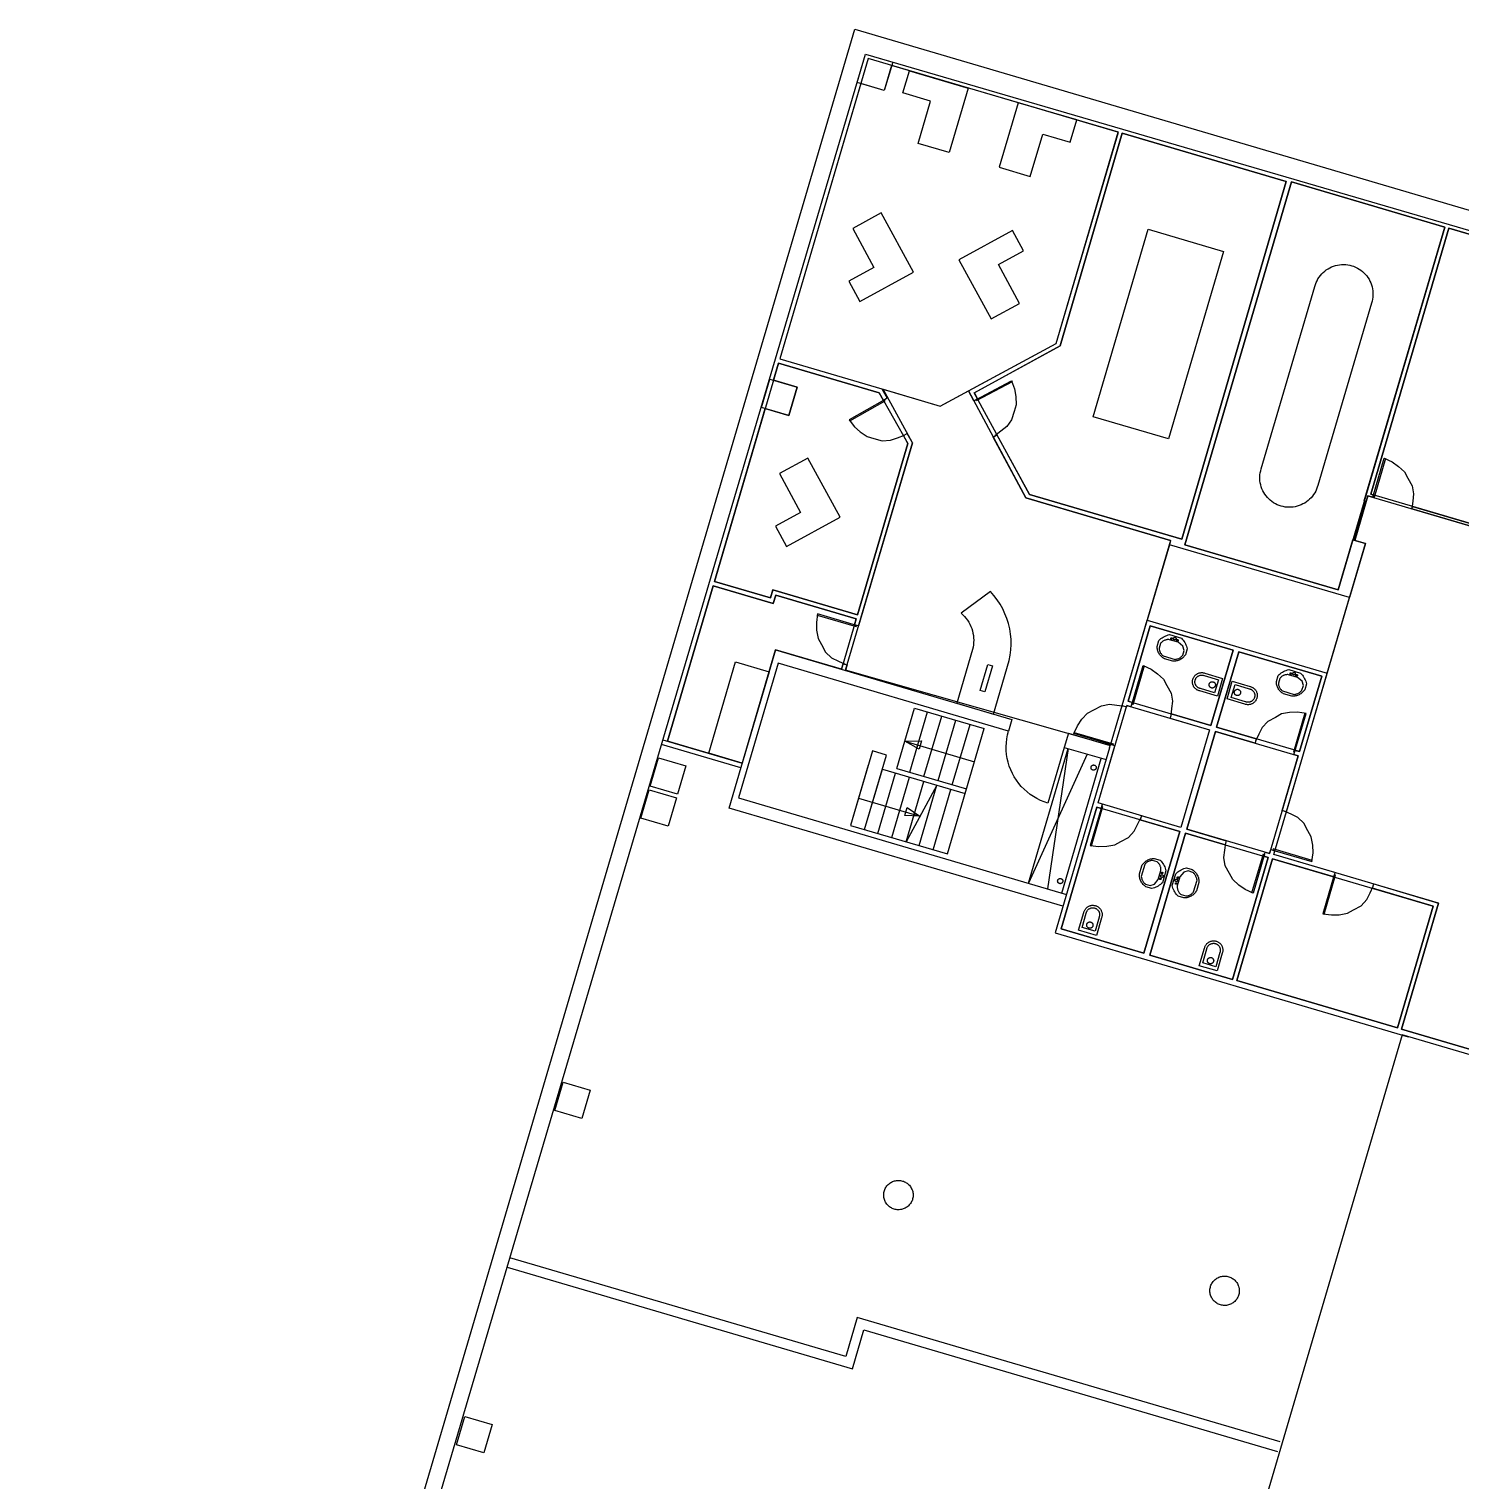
# Model space of a CAD drawing. Header units: inches. Extents: x 1826481.5 to 1826546.5, y 5114738.9 to 5114796.8.
# Drawn here: x 1826481.45 to 1826511, y 5114766.8 to 5114796.76 of the extents above; entities that cross this region are included whole.
import ezdxf

# ---------------------------------------------------------------- set-up
doc = ezdxf.new("R2010")
doc.units = ezdxf.units.IN
doc.header["$MEASUREMENT"] = 0
for name, color, linetype in [('Computer', 200, 'Continuous'), ('Desk', 34, 'Continuous'), ('Room', 92, 'Continuous'), ('SanitationDevice', 140, 'Continuous'), ('Sink', 40, 'Continuous')]:
    doc.layers.add(name, color=color, linetype=linetype)

# ---------------------------------------------------------------- blocks, each defined once
blk = doc.blocks.new('Lavandino')
at = {"layer": 'Sink'}
for points in [[(0.127, 0), (-0.127, 0), (-0.127, 0), (-0.151, 0.015), (-0.175, 0.03), (-0.197, 0.048), (-0.219, 0.067), (-0.239, 0.087), (-0.257, 0.108), (-0.275, 0.13), (-0.29, 0.154), (-0.305, 0.178), (-0.305, 0.305), (-0.305, 0.305), (-0.299, 0.324), (-0.291, 0.342), (-0.283, 0.359), (-0.273, 0.376), (-0.263, 0.392), (-0.251, 0.408), (-0.238, 0.422), (-0.224, 0.436), (-0.21, 0.449), (-0.194, 0.461), (-0.178, 0.472), (-0.161, 0.481), (-0.144, 0.49), (-0.126, 0.497), (-0.107, 0.503), (-0.089, 0.508), (0.089, 0.508), (0.089, 0.508), (0.108, 0.503), (0.127, 0.497), (0.145, 0.49), (0.162, 0.481), (0.179, 0.471), (0.195, 0.461), (0.21, 0.449), (0.225, 0.436), (0.239, 0.422), (0.251, 0.407), (0.263, 0.392), (0.274, 0.376), (0.283, 0.359), (0.292, 0.341), (0.299, 0.323), (0.305, 0.305), (0.305, 0.178), (0.305, 0.178), (0.291, 0.153), (0.275, 0.13), (0.257, 0.107), (0.239, 0.086), (0.219, 0.066), (0.197, 0.047), (0.175, 0.03), (0.151, 0.014), (0.127, 0)], [(-0.089, 0.102), (0.102, 0.102), (0.102, 0.102), (0.115, 0.104), (0.129, 0.108), (0.142, 0.113), (0.154, 0.119), (0.167, 0.125), (0.178, 0.132), (0.19, 0.14), (0.2, 0.149), (0.21, 0.159), (0.219, 0.169), (0.228, 0.18), (0.236, 0.191), (0.243, 0.203), (0.249, 0.216), (0.254, 0.229), (0.254, 0.33), (0.254, 0.33), (0.25, 0.343), (0.244, 0.355), (0.238, 0.367), (0.231, 0.378), (0.223, 0.389), (0.215, 0.399), (0.206, 0.409), (0.196, 0.418), (0.186, 0.426), (0.175, 0.434), (0.164, 0.441), (0.152, 0.447), (0.14, 0.453), (0.127, 0.457), (-0.127, 0.458), (-0.127, 0.458), (-0.141, 0.451), (-0.154, 0.444), (-0.167, 0.436), (-0.18, 0.427), (-0.192, 0.417), (-0.203, 0.407), (-0.214, 0.396), (-0.223, 0.384), (-0.232, 0.371), (-0.24, 0.358), (-0.248, 0.345), (-0.254, 0.331), (-0.254, 0.229), (-0.203, 0.153), (-0.089, 0.102)], [(-0.063, 0.083), (-0.062, 0.083), (-0.061, 0.083), (-0.06, 0.083), (-0.059, 0.082), (-0.057, 0.082), (-0.056, 0.082), (-0.055, 0.081), (-0.054, 0.08), (-0.053, 0.08), (-0.053, 0.079), (-0.052, 0.078), (-0.051, 0.078), (-0.05, 0.077), (-0.05, 0.076), (-0.049, 0.075), (-0.048, 0.074), (-0.048, 0.073), (-0.048, 0.072), (-0.047, 0.071), (-0.047, 0.069), (-0.047, 0.068), (-0.047, 0.067), (-0.047, 0.066), (-0.047, 0.065), (-0.047, 0.064), (-0.047, 0.063), (-0.048, 0.062), (-0.048, 0.06), (-0.048, 0.059), (-0.049, 0.058), (-0.05, 0.057), (-0.05, 0.057), (-0.051, 0.056), (-0.052, 0.055), (-0.053, 0.054), (-0.053, 0.053), (-0.054, 0.053), (-0.055, 0.052), (-0.056, 0.052), (-0.057, 0.051), (-0.059, 0.051), (-0.06, 0.051), (-0.061, 0.05), (-0.062, 0.05), (-0.063, 0.05), (-0.064, 0.05), (-0.065, 0.05), (-0.066, 0.051), (-0.068, 0.051), (-0.069, 0.051), (-0.07, 0.052), (-0.071, 0.052), (-0.072, 0.053), (-0.073, 0.053), (-0.074, 0.054), (-0.074, 0.055), (-0.075, 0.056), (-0.076, 0.057), (-0.077, 0.057), (-0.077, 0.058), (-0.078, 0.059), (-0.078, 0.061), (-0.079, 0.062), (-0.079, 0.063), (-0.079, 0.064), (-0.079, 0.065), (-0.079, 0.066), (-0.079, 0.067), (-0.079, 0.068), (-0.079, 0.069), (-0.079, 0.071), (-0.079, 0.072), (-0.078, 0.073), (-0.078, 0.074), (-0.077, 0.075), (-0.077, 0.076), (-0.076, 0.077), (-0.075, 0.078), (-0.074, 0.078), (-0.074, 0.079), (-0.073, 0.08), (-0.072, 0.08), (-0.071, 0.081), (-0.07, 0.082), (-0.069, 0.082), (-0.068, 0.082), (-0.066, 0.083), (-0.065, 0.083), (-0.064, 0.083), (-0.063, 0.083)], [(0, 0.076), (0.002, 0.076), (0.004, 0.076), (0.006, 0.076), (0.008, 0.075), (0.01, 0.075), (0.011, 0.074), (0.013, 0.073), (0.015, 0.072), (0.016, 0.071), (0.018, 0.07), (0.019, 0.069), (0.021, 0.067), (0.022, 0.066), (0.023, 0.064), (0.024, 0.063), (0.025, 0.061), (0.025, 0.059), (0.026, 0.058), (0.027, 0.056), (0.027, 0.054), (0.027, 0.052), (0.027, 0.05), (0.027, 0.048), (0.027, 0.046), (0.027, 0.045), (0.027, 0.043), (0.026, 0.041), (0.025, 0.039), (0.025, 0.037), (0.024, 0.036), (0.023, 0.034), (0.022, 0.033), (0.02, 0.031), (0.019, 0.03), (0.018, 0.029), (0.016, 0.027), (0.015, 0.026), (0.013, 0.025), (0.011, 0.025), (0.01, 0.024), (0.008, 0.023), (0.006, 0.023), (0.004, 0.023), (0.002, 0.022), (0, 0.022), (-0.001, 0.022), (-0.003, 0.023), (-0.005, 0.023), (-0.007, 0.023), (-0.009, 0.024), (-0.011, 0.025), (-0.012, 0.025), (-0.014, 0.026), (-0.015, 0.027), (-0.017, 0.029), (-0.018, 0.03), (-0.02, 0.031), (-0.021, 0.033), (-0.022, 0.034), (-0.023, 0.036), (-0.024, 0.037), (-0.025, 0.039), (-0.025, 0.041), (-0.026, 0.043), (-0.026, 0.045), (-0.026, 0.046), (-0.027, 0.048), (-0.027, 0.05), (-0.026, 0.052), (-0.026, 0.054), (-0.026, 0.056), (-0.025, 0.058), (-0.025, 0.059), (-0.024, 0.061), (-0.023, 0.063), (-0.022, 0.064), (-0.021, 0.066), (-0.02, 0.067), (-0.018, 0.069), (-0.017, 0.07), (-0.015, 0.071), (-0.014, 0.072), (-0.012, 0.073), (-0.011, 0.074), (-0.009, 0.075), (-0.007, 0.075), (-0.005, 0.076), (-0.003, 0.076), (-0.001, 0.076), (0, 0.076)], [(0.064, 0.083), (0.065, 0.083), (0.066, 0.083), (0.067, 0.082), (0.069, 0.082), (0.07, 0.082), (0.071, 0.081), (0.072, 0.081), (0.073, 0.08), (0.074, 0.08), (0.075, 0.079), (0.075, 0.078), (0.076, 0.077), (0.077, 0.077), (0.078, 0.076), (0.078, 0.075), (0.079, 0.074), (0.079, 0.073), (0.08, 0.072), (0.08, 0.07), (0.08, 0.069), (0.08, 0.068), (0.08, 0.067), (0.08, 0.066), (0.08, 0.065), (0.08, 0.064), (0.08, 0.063), (0.08, 0.061), (0.079, 0.06), (0.079, 0.059), (0.078, 0.058), (0.078, 0.057), (0.077, 0.056), (0.076, 0.056), (0.075, 0.055), (0.075, 0.054), (0.074, 0.053), (0.073, 0.053), (0.072, 0.052), (0.071, 0.052), (0.07, 0.051), (0.069, 0.051), (0.067, 0.051), (0.066, 0.05), (0.065, 0.05), (0.064, 0.05), (0.063, 0.05), (0.062, 0.05), (0.061, 0.051), (0.06, 0.051), (0.058, 0.051), (0.057, 0.052), (0.056, 0.052), (0.055, 0.053), (0.054, 0.053), (0.054, 0.054), (0.053, 0.055), (0.052, 0.056), (0.051, 0.056), (0.05, 0.057), (0.05, 0.058), (0.049, 0.059), (0.049, 0.06), (0.048, 0.061), (0.048, 0.063), (0.048, 0.064), (0.048, 0.065), (0.048, 0.066), (0.048, 0.067), (0.048, 0.068), (0.048, 0.069), (0.048, 0.07), (0.048, 0.072), (0.049, 0.073), (0.049, 0.074), (0.05, 0.075), (0.05, 0.076), (0.051, 0.077), (0.052, 0.077), (0.053, 0.078), (0.054, 0.079), (0.054, 0.08), (0.055, 0.08), (0.056, 0.081), (0.057, 0.081), (0.058, 0.082), (0.06, 0.082), (0.061, 0.082), (0.062, 0.083), (0.063, 0.083), (0.064, 0.083)]]:
    blk.add_lwpolyline(points, dxfattribs=at)
blk = doc.blocks.new('Sanitario')
at = {"layer": 'SanitationDevice'}
for points in [[(-0.191, 0), (-0.191, 0.381), (-0.191, 0.381), (-0.191, 0.394), (-0.191, 0.408), (-0.189, 0.421), (-0.187, 0.434), (-0.184, 0.447), (-0.18, 0.46), (-0.175, 0.472), (-0.169, 0.484), (-0.162, 0.495), (-0.155, 0.506), (-0.147, 0.517), (-0.138, 0.527), (-0.128, 0.536), (-0.118, 0.545), (-0.107, 0.552), (-0.096, 0.559), (-0.084, 0.566), (-0.072, 0.571), (-0.059, 0.576), (-0.047, 0.579), (-0.034, 0.582), (-0.02, 0.584), (-0.007, 0.585), (0.006, 0.585), (0.019, 0.584), (0.033, 0.582), (0.046, 0.579), (0.058, 0.576), (0.071, 0.571), (0.083, 0.566), (0.095, 0.56), (0.106, 0.553), (0.117, 0.545), (0.127, 0.536), (0.137, 0.527), (0.146, 0.517), (0.154, 0.507), (0.161, 0.496), (0.168, 0.484), (0.174, 0.472), (0.179, 0.46), (0.183, 0.447), (0.186, 0.434), (0.189, 0.421), (0.19, 0.408), (0.191, 0.395), (0.19, 0.381), (0.191, 0), (-0.191, 0)], [(0.14, 0.076), (-0.14, 0.076), (-0.14, 0.381), (-0.14, 0.381), (-0.141, 0.391), (-0.14, 0.4), (-0.14, 0.41), (-0.138, 0.42), (-0.136, 0.429), (-0.133, 0.438), (-0.13, 0.448), (-0.126, 0.456), (-0.121, 0.465), (-0.116, 0.473), (-0.11, 0.481), (-0.104, 0.488), (-0.097, 0.495), (-0.09, 0.501), (-0.082, 0.507), (-0.074, 0.513), (-0.066, 0.518), (-0.057, 0.522), (-0.048, 0.525), (-0.039, 0.528), (-0.029, 0.531), (-0.02, 0.532), (-0.01, 0.533), (0, 0.534), (0.009, 0.533), (0.019, 0.532), (0.028, 0.531), (0.038, 0.528), (0.047, 0.525), (0.056, 0.522), (0.065, 0.518), (0.073, 0.513), (0.081, 0.508), (0.089, 0.502), (0.096, 0.495), (0.103, 0.488), (0.109, 0.481), (0.115, 0.473), (0.12, 0.465), (0.125, 0.457), (0.129, 0.448), (0.132, 0.439), (0.135, 0.429), (0.137, 0.42), (0.139, 0.41), (0.14, 0.401), (0.14, 0.391), (0.139, 0.381), (0.14, 0.076)], [(0.067, 0.167), (0.066, 0.162), (0.066, 0.158), (0.065, 0.153), (0.064, 0.149), (0.063, 0.145), (0.061, 0.14), (0.059, 0.136), (0.057, 0.132), (0.054, 0.129), (0.051, 0.125), (0.048, 0.122), (0.045, 0.118), (0.042, 0.116), (0.038, 0.113), (0.034, 0.11), (0.03, 0.108), (0.026, 0.106), (0.022, 0.105), (0.017, 0.104), (0.013, 0.103), (0.008, 0.102), (0.004, 0.102), (-0.001, 0.102), (-0.005, 0.102), (-0.01, 0.103), (-0.014, 0.104), (-0.019, 0.105), (-0.023, 0.106), (-0.027, 0.108), (-0.031, 0.11), (-0.035, 0.113), (-0.039, 0.115), (-0.042, 0.118), (-0.045, 0.122), (-0.048, 0.125), (-0.051, 0.128), (-0.054, 0.132), (-0.056, 0.136), (-0.058, 0.14), (-0.06, 0.144), (-0.061, 0.149), (-0.062, 0.153), (-0.063, 0.158), (-0.063, 0.162), (-0.064, 0.167), (-0.063, 0.171), (-0.063, 0.176), (-0.062, 0.18), (-0.061, 0.185), (-0.06, 0.189), (-0.058, 0.193), (-0.056, 0.197), (-0.054, 0.201), (-0.051, 0.205), (-0.048, 0.209), (-0.045, 0.212), (-0.042, 0.215), (-0.039, 0.218), (-0.035, 0.221), (-0.031, 0.223), (-0.027, 0.225), (-0.023, 0.227), (-0.019, 0.229), (-0.014, 0.23), (-0.01, 0.231), (-0.005, 0.231), (-0.001, 0.232), (0.004, 0.232), (0.008, 0.232), (0.013, 0.231), (0.017, 0.23), (0.022, 0.229), (0.026, 0.227), (0.03, 0.225), (0.034, 0.223), (0.038, 0.221), (0.042, 0.218), (0.045, 0.215), (0.048, 0.212), (0.051, 0.209), (0.054, 0.205), (0.057, 0.201), (0.059, 0.197), (0.061, 0.193), (0.063, 0.189), (0.064, 0.185), (0.065, 0.18), (0.066, 0.176), (0.066, 0.171), (0.067, 0.167)]]:
    blk.add_lwpolyline(points, dxfattribs=at)

msp = doc.modelspace()

# ---------------------------------------------------------------- linework, layer by layer
for points in [[(1826546.539, 5114782.6), (1826529.806, 5114770.116), (1826509.785, 5114776.002), (1826502.255, 5114750.399), (1826481.452, 5114738.928), (1826498.491, 5114796.757), (1826546.539, 5114782.6)], [(1826497.039, 5114747.523), (1826496.899, 5114747.777), (1826481.975, 5114739.596), (1826498.713, 5114796.241), (1826545.851, 5114782.485), (1826534.431, 5114773.853), (1826534.569, 5114773.669)], [(1826498.767, 5114796.148), (1826496.945, 5114789.952)], [(1826499.274, 5114796.076), (1826499.102, 5114795.491), (1826498.541, 5114795.656), (1826498.713, 5114796.241), (1826499.274, 5114796.076)], [(1826503.922, 5114794.632), (1826498.767, 5114796.148)], [(1826502.65, 5114790.272), (1826503.927, 5114794.63)], [(1826504.011, 5114794.606), (1826502.73, 5114790.217)], [(1826507.395, 5114793.611), (1826504.011, 5114794.606)], [(1826505.241, 5114786.229), (1826507.395, 5114793.611)], [(1826507.502, 5114793.601), (1826505.301, 5114786.117)], [(1826510.666, 5114792.67), (1826507.502, 5114793.601)], [(1826509.004, 5114787.02), (1826510.666, 5114792.67)], [(1826510.752, 5114792.645), (1826509.138, 5114787.157)], [(1826513.978, 5114791.696), (1826510.752, 5114792.645)], [(1826500.84, 5114789.294), (1826502.65, 5114790.272)], [(1826502.73, 5114790.217), (1826500.96, 5114789.252)], [(1826496.919, 5114789.864), (1826495.594, 5114785.358)], [(1826498.992, 5114789.254), (1826496.919, 5114789.864)], [(1826496.945, 5114789.952), (1826499.05, 5114789.333)], [(1826497.302, 5114789.371), (1826497.13, 5114788.786), (1826496.569, 5114788.951), (1826496.741, 5114789.536), (1826497.302, 5114789.371)], [(1826501.727, 5114789.501), (1826501.739, 5114789.478), (1826501, 5114789.083), (1826500.988, 5114789.105), (1826501.727, 5114789.501), (1826501.727, 5114789.501)], [(1826501.727, 5114789.501), (1826501.789, 5114789.332), (1826501.816, 5114789.173), (1826501.82, 5114789.003), (1826501.779, 5114788.865), (1826501.727, 5114788.693), (1826501.628, 5114788.554), (1826501.506, 5114788.46), (1826501.383, 5114788.365)], [(1826499.083, 5114789.094), (1826498.992, 5114789.254)], [(1826499.05, 5114789.333), (1826499.161, 5114789.138)], [(1826500.949, 5114789.083), (1826500.836, 5114789.292)], [(1826500.96, 5114789.252), (1826501.027, 5114789.126)], [(1826498.376, 5114788.693), (1826498.389, 5114788.671), (1826499.118, 5114789.085), (1826499.106, 5114789.107), (1826498.376, 5114788.693), (1826498.376, 5114788.693)], [(1826499.161, 5114789.138), (1826499.083, 5114789.094)], [(1826501.027, 5114789.126), (1826500.949, 5114789.083)], [(1826498.376, 5114788.693), (1826498.486, 5114788.551), (1826498.606, 5114788.443), (1826498.747, 5114788.348), (1826498.886, 5114788.31), (1826499.059, 5114788.262), (1826499.229, 5114788.271), (1826499.374, 5114788.324), (1826499.52, 5114788.377)], [(1826499.495, 5114788.368), (1826499.573, 5114788.413)], [(1826499.586, 5114788.206), (1826499.495, 5114788.368)], [(1826499.683, 5114788.219), (1826499.573, 5114788.413)], [(1826501.347, 5114788.338), (1826501.426, 5114788.381)], [(1826502.019, 5114787.083), (1826501.347, 5114788.338)], [(1826501.426, 5114788.381), (1826502.095, 5114787.154)], [(1826498.547, 5114784.673), (1826499.586, 5114788.206)], [(1826499.683, 5114788.219), (1826498.572, 5114784.441)], [(1826509.419, 5114787.9), (1826509.443, 5114787.893), (1826509.207, 5114787.089), (1826509.182, 5114787.096), (1826509.419, 5114787.9), (1826509.419, 5114787.9)], [(1826509.419, 5114787.9), (1826509.582, 5114787.826), (1826509.714, 5114787.734), (1826509.839, 5114787.618), (1826509.908, 5114787.492), (1826509.994, 5114787.334), (1826510.024, 5114787.166), (1826510.006, 5114787.013), (1826509.987, 5114786.859)], [(1826505.009, 5114786.203), (1826502.019, 5114787.083)], [(1826502.095, 5114787.154), (1826505.241, 5114786.229)], [(1826509.082, 5114787.125), (1826509.047, 5114787.007)], [(1826509.182, 5114787.096), (1826509.082, 5114787.125)], [(1826509.138, 5114787.157), (1826509.195, 5114787.14)], [(1826509.195, 5114787.14), (1826509.182, 5114787.096)], [(1826509.023, 5114787.015), (1826509.047, 5114787.007), (1826508.811, 5114786.203), (1826508.786, 5114786.21), (1826509.023, 5114787.015), (1826509.023, 5114787.015)], [(1826509.047, 5114787.007), (1826509.004, 5114787.02)], [(1826509.987, 5114786.859), (1826510, 5114786.903)], [(1826514.801, 5114785.443), (1826509.987, 5114786.859)], [(1826510, 5114786.903), (1826512.364, 5114786.208)], [(1826505.009, 5114786.203), (1826504.984, 5114786.117)], [(1826508.465, 5114785.187), (1826508.768, 5114786.215)], [(1826508.768, 5114786.215), (1826509.028, 5114786.139)], [(1826508.7, 5114785.025), (1826504.984, 5114786.117)], [(1826505.301, 5114786.117), (1826508.465, 5114785.187)], [(1826509.028, 5114786.139), (1826508.7, 5114785.025)], [(1826495.568, 5114785.271), (1826494.625, 5114782.064)], [(1826496.811, 5114784.906), (1826495.568, 5114785.271)], [(1826495.594, 5114785.358), (1826496.751, 5114785.018)], [(1826496.751, 5114785.018), (1826496.801, 5114785.186)], [(1826496.801, 5114785.186), (1826498.547, 5114784.673)], [(1826496.861, 5114785.073), (1826496.811, 5114784.906)], [(1826498.521, 5114784.585), (1826496.861, 5114785.073)], [(1826497.725, 5114784.69), (1826497.699, 5114784.512), (1826497.705, 5114784.351), (1826497.735, 5114784.184), (1826497.804, 5114784.057), (1826497.89, 5114783.9), (1826498.014, 5114783.783), (1826498.154, 5114783.716), (1826498.293, 5114783.649)], [(1826497.725, 5114784.69), (1826497.717, 5114784.666), (1826498.522, 5114784.429), (1826498.529, 5114784.453), (1826497.725, 5114784.69), (1826497.725, 5114784.69)], [(1826498.486, 5114784.466), (1826498.521, 5114784.585)], [(1826498.572, 5114784.441), (1826498.486, 5114784.466)], [(1826504.009, 5114782.801), (1826504.525, 5114784.558)], [(1826504.131, 5114782.887), (1826504.589, 5114784.446)], [(1826504.525, 5114784.558), (1826508.241, 5114783.465)], [(1826504.589, 5114784.446), (1826506.298, 5114783.943)], [(1826495.897, 5114780.684), (1826496.858, 5114783.951)], [(1826496.858, 5114783.951), (1826501.735, 5114782.51)], [(1826506.298, 5114783.943), (1826505.84, 5114782.384)], [(1826506.418, 5114783.908), (1826505.959, 5114782.349)], [(1826508.127, 5114783.406), (1826506.418, 5114783.908)], [(1826496.908, 5114783.671), (1826496.091, 5114780.892)], [(1826501.665, 5114782.273), (1826496.908, 5114783.671)], [(1826498.217, 5114783.551), (1826498.25, 5114783.661)], [(1826498.25, 5114783.661), (1826498.336, 5114783.636)], [(1826498.336, 5114783.636), (1826498.303, 5114783.526)], [(1826504.443, 5114783.623), (1826504.467, 5114783.616), (1826504.231, 5114782.811), (1826504.206, 5114782.818), (1826504.443, 5114783.623), (1826504.443, 5114783.623)], [(1826504.443, 5114783.623), (1826504.607, 5114783.548), (1826504.739, 5114783.456), (1826504.863, 5114783.34), (1826504.932, 5114783.214), (1826505.018, 5114783.056), (1826505.048, 5114782.888), (1826505.03, 5114782.735), (1826505.011, 5114782.581)], [(1826507.401, 5114780.607), (1826508.241, 5114783.465)], [(1826507.669, 5114781.847), (1826508.127, 5114783.406)], [(1826504.219, 5114782.861), (1826504.131, 5114782.887)], [(1826499.359, 5114781.502), (1826499.725, 5114782.746)], [(1826499.627, 5114781.423), (1826499.993, 5114782.667)], [(1826499.725, 5114782.746), (1826501.163, 5114782.322)], [(1826499.92, 5114781.337), (1826500.286, 5114782.581)], [(1826503.013, 5114782.219), (1826503.088, 5114782.383), (1826503.18, 5114782.515), (1826503.296, 5114782.64), (1826503.422, 5114782.709), (1826503.58, 5114782.795), (1826503.748, 5114782.825), (1826503.901, 5114782.806), (1826504.055, 5114782.787)], [(1826504.009, 5114782.801), (1826504.097, 5114782.775)], [(1826504.105, 5114782.801), (1826504.097, 5114782.775)], [(1826504.194, 5114782.775), (1826504.105, 5114782.801)], [(1826504.194, 5114782.775), (1826504.219, 5114782.861)], [(1826505.022, 5114782.625), (1826504.997, 5114782.539)], [(1826505.84, 5114782.384), (1826505.022, 5114782.625)], [(1826507.804, 5114782.634), (1826507.626, 5114782.66), (1826507.466, 5114782.654), (1826507.298, 5114782.624), (1826507.172, 5114782.555), (1826507.014, 5114782.469), (1826506.898, 5114782.344), (1826506.83, 5114782.205), (1826506.763, 5114782.066)], [(1826507.804, 5114782.634), (1826507.78, 5114782.641), (1826507.543, 5114781.837), (1826507.568, 5114781.83), (1826507.804, 5114782.634), (1826507.804, 5114782.634)], [(1826500.212, 5114781.251), (1826500.578, 5114782.495)], [(1826500.403, 5114779.738), (1826501.163, 5114782.322)], [(1826500.505, 5114781.165), (1826500.871, 5114782.409)], [(1826502.477, 5114780.786), (1826502.399, 5114780.811), (1826502.324, 5114780.842), (1826502.25, 5114780.878), (1826502.179, 5114780.919), (1826502.112, 5114780.965), (1826502.047, 5114781.015), (1826501.986, 5114781.07), (1826501.929, 5114781.129), (1826501.876, 5114781.191), (1826501.827, 5114781.257), (1826501.783, 5114781.326), (1826501.744, 5114781.398), (1826501.71, 5114781.472), (1826501.681, 5114781.549), (1826501.657, 5114781.627), (1826501.639, 5114781.707), (1826501.626, 5114781.787), (1826501.619, 5114781.869), (1826501.617, 5114781.951), (1826501.621, 5114782.032), (1826501.63, 5114782.114), (1826501.645, 5114782.194), (1826501.665, 5114782.273)], [(1826501.735, 5114782.51), (1826501.665, 5114782.273)], [(1826504.997, 5114782.539), (1826505.815, 5114782.298)], [(1826505.815, 5114782.298), (1826505.223, 5114780.285)], [(1826505.959, 5114782.349), (1826506.777, 5114782.109)], [(1826496.141, 5114781.513), (1826494.503, 5114781.994)], [(1826494.533, 5114782.094), (1826496.17, 5114781.61)], [(1826499.524, 5114782.063), (1826499.87, 5114782.067), (1826499.819, 5114781.896), (1826499.524, 5114782.063), (1826499.524, 5114782.063)], [(1826499.524, 5114782.063), (1826499.87, 5114782.067), (1826499.819, 5114781.896), (1826499.524, 5114782.063), (1826499.524, 5114782.063)], [(1826499.524, 5114782.063), (1826500.963, 5114781.64)], [(1826502.902, 5114782.229), (1826502.815, 5114781.935)], [(1826502.902, 5114782.229), (1826503.763, 5114781.975)], [(1826503.013, 5114782.219), (1826503.021, 5114782.244), (1826503.825, 5114782.007), (1826503.818, 5114781.983), (1826503.013, 5114782.219), (1826503.013, 5114782.219)], [(1826503.513, 5114780.788), (1826503.861, 5114781.97)], [(1826503.749, 5114781.925), (1826503.77, 5114781.997)], [(1826503.861, 5114781.97), (1826503.77, 5114781.997)], [(1826503.837, 5114781.889), (1826503.861, 5114781.97)], [(1826505.934, 5114782.263), (1826505.342, 5114780.25)], [(1826506.752, 5114782.023), (1826505.934, 5114782.263)], [(1826506.777, 5114782.109), (1826506.752, 5114782.023)], [(1826495.004, 5114781.556), (1826494.831, 5114780.971), (1826494.271, 5114781.136), (1826494.443, 5114781.721), (1826495.004, 5114781.556)], [(1826498.856, 5114781.862), (1826498.404, 5114780.326)], [(1826498.696, 5114780.24), (1826499.148, 5114781.776)], [(1826499.124, 5114781.783), (1826498.856, 5114781.862)], [(1826499.148, 5114781.776), (1826498.856, 5114781.862)], [(1826502.079, 5114779.131), (1826502.897, 5114781.91)], [(1826503.287, 5114781.796), (1826502.079, 5114779.131)], [(1826502.897, 5114781.91), (1826502.469, 5114779.016)], [(1826502.815, 5114781.935), (1826502.477, 5114780.786)], [(1826503.749, 5114781.925), (1826502.627, 5114778.109)], [(1826502.762, 5114778.93), (1826503.579, 5114781.709)], [(1826502.815, 5114781.935), (1826503.677, 5114781.682)], [(1826507.312, 5114780.634), (1826507.643, 5114781.761)], [(1826507.555, 5114781.787), (1826507.58, 5114781.873)], [(1826507.643, 5114781.761), (1826507.555, 5114781.787)], [(1826507.58, 5114781.873), (1826507.669, 5114781.847)], [(1826498.769, 5114781.569), (1826498.404, 5114780.326)], [(1826498.696, 5114780.24), (1826499.062, 5114781.483)], [(1826498.965, 5114780.161), (1826499.33, 5114781.404)], [(1826499.062, 5114781.483), (1826500.769, 5114780.981)], [(1826499.359, 5114781.502), (1826500.798, 5114781.079)], [(1826503.405, 5114781.466), (1826503.402, 5114781.467), (1826503.398, 5114781.469), (1826503.395, 5114781.47), (1826503.392, 5114781.472), (1826503.389, 5114781.475), (1826503.386, 5114781.477), (1826503.383, 5114781.479), (1826503.38, 5114781.482), (1826503.378, 5114781.485), (1826503.376, 5114781.488), (1826503.374, 5114781.491), (1826503.372, 5114781.495), (1826503.37, 5114781.498), (1826503.369, 5114781.502), (1826503.368, 5114781.505), (1826503.367, 5114781.509), (1826503.367, 5114781.513), (1826503.367, 5114781.516), (1826503.367, 5114781.52), (1826503.367, 5114781.524), (1826503.367, 5114781.528), (1826503.368, 5114781.531), (1826503.369, 5114781.535), (1826503.371, 5114781.539), (1826503.372, 5114781.542), (1826503.374, 5114781.545), (1826503.376, 5114781.548), (1826503.378, 5114781.552), (1826503.381, 5114781.554), (1826503.383, 5114781.557), (1826503.386, 5114781.56), (1826503.389, 5114781.562), (1826503.392, 5114781.564), (1826503.396, 5114781.566), (1826503.399, 5114781.567), (1826503.402, 5114781.569), (1826503.406, 5114781.57), (1826503.41, 5114781.571), (1826503.413, 5114781.572), (1826503.417, 5114781.572), (1826503.421, 5114781.572), (1826503.425, 5114781.572), (1826503.428, 5114781.571), (1826503.432, 5114781.571), (1826503.436, 5114781.57), (1826503.439, 5114781.569), (1826503.443, 5114781.567), (1826503.446, 5114781.565), (1826503.45, 5114781.564), (1826503.453, 5114781.561), (1826503.456, 5114781.559), (1826503.458, 5114781.557), (1826503.461, 5114781.554), (1826503.463, 5114781.551), (1826503.466, 5114781.548), (1826503.468, 5114781.545), (1826503.469, 5114781.541), (1826503.471, 5114781.538), (1826503.472, 5114781.534), (1826503.473, 5114781.531), (1826503.474, 5114781.527), (1826503.474, 5114781.523), (1826503.475, 5114781.52), (1826503.475, 5114781.516), (1826503.474, 5114781.512), (1826503.474, 5114781.508), (1826503.473, 5114781.505), (1826503.472, 5114781.501), (1826503.471, 5114781.497), (1826503.469, 5114781.494), (1826503.467, 5114781.491), (1826503.465, 5114781.487), (1826503.463, 5114781.484), (1826503.46, 5114781.482), (1826503.458, 5114781.479), (1826503.455, 5114781.476), (1826503.452, 5114781.474), (1826503.449, 5114781.472), (1826503.446, 5114781.47), (1826503.442, 5114781.469), (1826503.439, 5114781.467), (1826503.435, 5114781.466), (1826503.431, 5114781.465), (1826503.428, 5114781.464), (1826503.424, 5114781.464), (1826503.42, 5114781.464), (1826503.416, 5114781.464), (1826503.413, 5114781.465), (1826503.409, 5114781.465), (1826503.405, 5114781.466)], [(1826499.257, 5114780.075), (1826499.623, 5114781.318)], [(1826499.55, 5114779.989), (1826499.915, 5114781.232)], [(1826499.55, 5114779.989), (1826499.915, 5114781.232)], [(1826500.184, 5114781.153), (1826499.55, 5114779.989)], [(1826499.818, 5114779.91), (1826500.184, 5114781.153)], [(1826494.81, 5114780.897), (1826494.638, 5114780.312), (1826494.077, 5114780.477), (1826494.249, 5114781.062), (1826494.81, 5114780.897)], [(1826496.091, 5114780.892), (1826502.859, 5114778.901)], [(1826498.569, 5114780.887), (1826499.837, 5114780.514)], [(1826500.111, 5114779.824), (1826500.476, 5114781.067)], [(1826503.602, 5114780.762), (1826503.513, 5114780.788)], [(1826502.788, 5114778.657), (1826495.897, 5114780.684)], [(1826499.837, 5114780.514), (1826499.523, 5114780.527), (1826499.573, 5114780.697), (1826499.837, 5114780.514), (1826499.837, 5114780.514)], [(1826499.837, 5114780.514), (1826499.523, 5114780.527), (1826499.573, 5114780.697), (1826499.837, 5114780.514), (1826499.837, 5114780.514)], [(1826502.749, 5114778.189), (1826503.488, 5114780.702)], [(1826503.353, 5114779.914), (1826503.377, 5114779.907), (1826503.614, 5114780.712), (1826503.589, 5114780.719), (1826503.353, 5114779.914), (1826503.353, 5114779.914)], [(1826503.353, 5114779.914), (1826503.53, 5114779.889), (1826503.691, 5114779.894), (1826503.859, 5114779.924), (1826503.985, 5114779.993), (1826504.143, 5114780.079), (1826504.259, 5114780.204), (1826504.326, 5114780.343), (1826504.394, 5114780.482)], [(1826503.488, 5114780.702), (1826503.577, 5114780.676)], [(1826503.577, 5114780.676), (1826503.602, 5114780.762)], [(1826504.406, 5114780.525), (1826504.381, 5114780.439)], [(1826505.223, 5114780.285), (1826504.406, 5114780.525)], [(1826507.401, 5114780.607), (1826507.312, 5114780.634)], [(1826507.923, 5114779.58), (1826507.949, 5114779.758), (1826507.943, 5114779.918), (1826507.913, 5114780.086), (1826507.844, 5114780.212), (1826507.758, 5114780.37), (1826507.633, 5114780.486), (1826507.494, 5114780.554), (1826507.355, 5114780.621)], [(1826498.404, 5114780.326), (1826500.403, 5114779.738)], [(1826504.381, 5114780.439), (1826505.197, 5114780.199)], [(1826505.197, 5114780.199), (1826504.458, 5114777.686)], [(1826505.342, 5114780.25), (1826506.158, 5114780.01)], [(1826505.317, 5114780.164), (1826504.578, 5114777.651)], [(1826506.133, 5114779.924), (1826505.317, 5114780.164)], [(1826506.714, 5114778.926), (1826506.55, 5114779.001), (1826506.418, 5114779.092), (1826506.293, 5114779.208), (1826506.224, 5114779.335), (1826506.138, 5114779.492), (1826506.108, 5114779.66), (1826506.127, 5114779.814), (1826506.146, 5114779.967)], [(1826506.158, 5114780.01), (1826506.133, 5114779.924)], [(1826506.287, 5114777.148), (1826507.026, 5114779.662)], [(1826507.112, 5114779.636), (1826506.373, 5114777.123)], [(1826506.714, 5114778.926), (1826506.689, 5114778.933), (1826506.926, 5114779.738), (1826506.95, 5114779.731), (1826506.714, 5114778.926), (1826506.714, 5114778.926)], [(1826506.938, 5114779.688), (1826506.963, 5114779.774)], [(1826507.026, 5114779.662), (1826506.938, 5114779.688)], [(1826506.963, 5114779.774), (1826507.051, 5114779.748)], [(1826507.051, 5114779.748), (1826507.075, 5114779.829)], [(1826507.075, 5114779.829), (1826507.161, 5114779.804)], [(1826508.375, 5114779.265), (1826507.112, 5114779.636)], [(1826507.923, 5114779.58), (1826507.93, 5114779.604), (1826507.125, 5114779.841), (1826507.118, 5114779.816), (1826507.923, 5114779.58), (1826507.923, 5114779.58)], [(1826507.137, 5114779.722), (1826507.161, 5114779.804)], [(1826508.4, 5114779.351), (1826507.137, 5114779.722)], [(1826508.151, 5114778.503), (1826508.175, 5114778.496), (1826508.412, 5114779.301), (1826508.387, 5114779.308), (1826508.151, 5114778.503), (1826508.151, 5114778.503)], [(1826508.4, 5114779.351), (1826508.375, 5114779.265)], [(1826502.717, 5114779.125), (1826502.713, 5114779.126), (1826502.71, 5114779.128), (1826502.706, 5114779.13), (1826502.703, 5114779.131), (1826502.7, 5114779.134), (1826502.697, 5114779.136), (1826502.694, 5114779.138), (1826502.691, 5114779.141), (1826502.689, 5114779.144), (1826502.687, 5114779.147), (1826502.685, 5114779.15), (1826502.683, 5114779.154), (1826502.682, 5114779.157), (1826502.68, 5114779.161), (1826502.679, 5114779.164), (1826502.679, 5114779.168), (1826502.678, 5114779.172), (1826502.678, 5114779.176), (1826502.678, 5114779.179), (1826502.678, 5114779.183), (1826502.679, 5114779.187), (1826502.68, 5114779.19), (1826502.681, 5114779.194), (1826502.682, 5114779.198), (1826502.683, 5114779.201), (1826502.685, 5114779.204), (1826502.687, 5114779.208), (1826502.69, 5114779.211), (1826502.692, 5114779.213), (1826502.695, 5114779.216), (1826502.697, 5114779.219), (1826502.7, 5114779.221), (1826502.704, 5114779.223), (1826502.707, 5114779.225), (1826502.71, 5114779.227), (1826502.714, 5114779.228), (1826502.717, 5114779.229), (1826502.721, 5114779.23), (1826502.725, 5114779.231), (1826502.728, 5114779.231), (1826502.732, 5114779.231), (1826502.736, 5114779.231), (1826502.74, 5114779.23), (1826502.743, 5114779.23), (1826502.747, 5114779.229), (1826502.751, 5114779.228), (1826502.754, 5114779.226), (1826502.758, 5114779.225), (1826502.761, 5114779.223), (1826502.764, 5114779.22), (1826502.767, 5114779.218), (1826502.77, 5114779.216), (1826502.772, 5114779.213), (1826502.775, 5114779.21), (1826502.777, 5114779.207), (1826502.779, 5114779.204), (1826502.781, 5114779.2), (1826502.782, 5114779.197), (1826502.783, 5114779.193), (1826502.784, 5114779.19), (1826502.785, 5114779.186), (1826502.786, 5114779.182), (1826502.786, 5114779.179), (1826502.786, 5114779.175), (1826502.786, 5114779.171), (1826502.785, 5114779.167), (1826502.784, 5114779.164), (1826502.783, 5114779.16), (1826502.782, 5114779.156), (1826502.78, 5114779.153), (1826502.778, 5114779.15), (1826502.776, 5114779.147), (1826502.774, 5114779.143), (1826502.772, 5114779.141), (1826502.769, 5114779.138), (1826502.766, 5114779.135), (1826502.763, 5114779.133), (1826502.76, 5114779.131), (1826502.757, 5114779.129), (1826502.753, 5114779.128), (1826502.75, 5114779.126), (1826502.746, 5114779.125), (1826502.743, 5114779.124), (1826502.739, 5114779.124), (1826502.735, 5114779.123), (1826502.731, 5114779.123), (1826502.728, 5114779.123), (1826502.724, 5114779.124), (1826502.72, 5114779.124), (1826502.717, 5114779.125)], [(1826508.151, 5114778.503), (1826508.329, 5114778.478), (1826508.489, 5114778.483), (1826508.657, 5114778.513), (1826508.783, 5114778.582), (1826508.941, 5114778.668), (1826509.057, 5114778.793), (1826509.125, 5114778.932), (1826509.192, 5114779.071)], [(1826509.179, 5114779.028), (1826509.206, 5114779.117)], [(1826510.429, 5114778.661), (1826509.179, 5114779.028)], [(1826509.206, 5114779.117), (1826510.541, 5114778.724)], [(1826510.541, 5114778.724), (1826509.776, 5114776.122)], [(1826509.69, 5114776.148), (1826510.429, 5114778.661)], [(1826502.626, 5114778.109), (1826509.915, 5114775.964)], [(1826504.458, 5114777.686), (1826502.749, 5114778.189)], [(1826504.578, 5114777.651), (1826506.287, 5114777.148)], [(1826506.373, 5114777.123), (1826509.69, 5114776.148)], [(1826509.777, 5114776.122), (1826519.69, 5114773.207)], [(1826493.035, 5114774.863), (1826492.863, 5114774.278), (1826492.302, 5114774.443), (1826492.474, 5114775.028), (1826493.035, 5114774.863)], [(1826499.307, 5114772.406), (1826499.287, 5114772.413), (1826499.267, 5114772.421), (1826499.248, 5114772.431), (1826499.23, 5114772.441), (1826499.212, 5114772.453), (1826499.196, 5114772.466), (1826499.18, 5114772.481), (1826499.166, 5114772.496), (1826499.152, 5114772.512), (1826499.14, 5114772.529), (1826499.129, 5114772.548), (1826499.119, 5114772.566), (1826499.11, 5114772.586), (1826499.103, 5114772.606), (1826499.098, 5114772.626), (1826499.093, 5114772.647), (1826499.091, 5114772.668), (1826499.089, 5114772.689), (1826499.089, 5114772.71), (1826499.091, 5114772.731), (1826499.094, 5114772.752), (1826499.099, 5114772.773), (1826499.105, 5114772.793), (1826499.112, 5114772.813), (1826499.121, 5114772.832), (1826499.131, 5114772.851), (1826499.142, 5114772.869), (1826499.155, 5114772.886), (1826499.168, 5114772.902), (1826499.183, 5114772.917), (1826499.199, 5114772.931), (1826499.216, 5114772.944), (1826499.233, 5114772.956), (1826499.252, 5114772.966), (1826499.271, 5114772.975), (1826499.291, 5114772.983), (1826499.311, 5114772.989), (1826499.331, 5114772.994), (1826499.352, 5114772.998), (1826499.373, 5114773), (1826499.394, 5114773.001), (1826499.416, 5114773), (1826499.437, 5114772.997), (1826499.457, 5114772.993), (1826499.478, 5114772.988), (1826499.498, 5114772.982), (1826499.518, 5114772.973), (1826499.537, 5114772.964), (1826499.555, 5114772.953), (1826499.572, 5114772.941), (1826499.589, 5114772.928), (1826499.604, 5114772.914), (1826499.619, 5114772.899), (1826499.633, 5114772.882), (1826499.645, 5114772.865), (1826499.656, 5114772.847), (1826499.666, 5114772.828), (1826499.674, 5114772.809), (1826499.681, 5114772.789), (1826499.687, 5114772.769), (1826499.691, 5114772.748), (1826499.694, 5114772.727), (1826499.695, 5114772.706), (1826499.695, 5114772.685), (1826499.694, 5114772.664), (1826499.691, 5114772.643), (1826499.686, 5114772.622), (1826499.68, 5114772.602), (1826499.673, 5114772.582), (1826499.664, 5114772.563), (1826499.654, 5114772.544), (1826499.643, 5114772.526), (1826499.63, 5114772.509), (1826499.616, 5114772.493), (1826499.601, 5114772.478), (1826499.586, 5114772.464), (1826499.569, 5114772.451), (1826499.551, 5114772.439), (1826499.533, 5114772.429), (1826499.514, 5114772.42), (1826499.494, 5114772.412), (1826499.474, 5114772.405), (1826499.453, 5114772.4), (1826499.433, 5114772.397), (1826499.411, 5114772.395), (1826499.39, 5114772.394), (1826499.369, 5114772.395), (1826499.348, 5114772.397), (1826499.327, 5114772.401), (1826499.307, 5114772.406)], [(1826491.316, 5114771.209), (1826498.444, 5114769.113)], [(1826498.306, 5114769.365), (1826491.374, 5114771.404)], [(1826506.038, 5114770.432), (1826506.018, 5114770.439), (1826505.998, 5114770.447), (1826505.979, 5114770.456), (1826505.961, 5114770.467), (1826505.944, 5114770.479), (1826505.927, 5114770.492), (1826505.911, 5114770.506), (1826505.897, 5114770.522), (1826505.883, 5114770.538), (1826505.871, 5114770.555), (1826505.86, 5114770.573), (1826505.85, 5114770.592), (1826505.842, 5114770.611), (1826505.835, 5114770.631), (1826505.829, 5114770.652), (1826505.825, 5114770.672), (1826505.822, 5114770.693), (1826505.82, 5114770.714), (1826505.821, 5114770.736), (1826505.822, 5114770.757), (1826505.825, 5114770.778), (1826505.83, 5114770.798), (1826505.836, 5114770.819), (1826505.843, 5114770.838), (1826505.852, 5114770.858), (1826505.862, 5114770.876), (1826505.873, 5114770.894), (1826505.886, 5114770.911), (1826505.9, 5114770.927), (1826505.914, 5114770.942), (1826505.93, 5114770.957), (1826505.947, 5114770.969), (1826505.965, 5114770.981), (1826505.983, 5114770.992), (1826506.002, 5114771.001), (1826506.022, 5114771.009), (1826506.042, 5114771.015), (1826506.062, 5114771.02), (1826506.083, 5114771.023), (1826506.104, 5114771.026), (1826506.126, 5114771.026), (1826506.147, 5114771.025), (1826506.168, 5114771.023), (1826506.189, 5114771.019), (1826506.209, 5114771.014), (1826506.229, 5114771.007), (1826506.249, 5114770.999), (1826506.268, 5114770.99), (1826506.286, 5114770.979), (1826506.303, 5114770.967), (1826506.32, 5114770.954), (1826506.336, 5114770.94), (1826506.35, 5114770.924), (1826506.364, 5114770.908), (1826506.376, 5114770.891), (1826506.387, 5114770.873), (1826506.397, 5114770.854), (1826506.405, 5114770.835), (1826506.413, 5114770.815), (1826506.418, 5114770.794), (1826506.422, 5114770.774), (1826506.425, 5114770.753), (1826506.427, 5114770.731), (1826506.426, 5114770.71), (1826506.425, 5114770.689), (1826506.422, 5114770.668), (1826506.417, 5114770.648), (1826506.411, 5114770.627), (1826506.404, 5114770.607), (1826506.395, 5114770.588), (1826506.385, 5114770.57), (1826506.374, 5114770.552), (1826506.361, 5114770.535), (1826506.347, 5114770.519), (1826506.333, 5114770.503), (1826506.317, 5114770.489), (1826506.3, 5114770.476), (1826506.282, 5114770.465), (1826506.264, 5114770.454), (1826506.245, 5114770.445), (1826506.225, 5114770.437), (1826506.205, 5114770.431), (1826506.185, 5114770.426), (1826506.164, 5114770.422), (1826506.143, 5114770.42), (1826506.121, 5114770.42), (1826506.1, 5114770.421), (1826506.079, 5114770.423), (1826506.058, 5114770.427), (1826506.038, 5114770.432)], [(1826498.543, 5114770.17), (1826498.306, 5114769.365)], [(1826507.272, 5114767.603), (1826498.543, 5114770.17)], [(1826498.444, 5114769.113), (1826498.681, 5114769.917)], [(1826498.681, 5114769.917), (1826507.213, 5114767.408)], [(1826491.006, 5114767.962), (1826490.834, 5114767.377), (1826490.273, 5114767.542), (1826490.445, 5114768.127), (1826491.006, 5114767.962)]]:
    msp.add_lwpolyline(points)
at = {"layer": 'Computer'}
msp.add_lwpolyline([(1826501.333, 5114783.617), (1826501.179, 5114783.084), (1826501.083, 5114783.111), (1826501.239, 5114783.644), (1826501.333, 5114783.617)], dxfattribs=at)
at = {"layer": 'Desk'}
for points in [[(1826499.8, 5114794.396), (1826500.053, 5114795.272), (1826499.486, 5114795.439), (1826499.621, 5114795.896), (1826500.832, 5114795.54), (1826500.44, 5114794.208), (1826499.8, 5114794.396)], [(1826502.11, 5114793.717), (1826502.372, 5114794.59), (1826502.939, 5114794.423), (1826503.073, 5114794.881), (1826501.862, 5114795.237), (1826501.471, 5114793.905), (1826502.11, 5114793.717)], [(1826498.453, 5114792.642), (1826498.885, 5114791.84), (1826498.367, 5114791.557), (1826498.596, 5114791.138), (1826499.704, 5114791.743), (1826499.039, 5114792.962), (1826498.453, 5114792.642)], [(1826501.889, 5114791.095), (1826501.457, 5114791.898), (1826501.976, 5114792.18), (1826501.747, 5114792.599), (1826500.639, 5114791.995), (1826501.304, 5114790.776), (1826501.889, 5114791.095)], [(1826506.102, 5114792.17), (1826504.964, 5114788.301), (1826503.411, 5114788.758), (1826504.549, 5114792.626), (1826506.102, 5114792.17)], [(1826509.156, 5114791.102), (1826508.05, 5114787.341), (1826508.05, 5114787.341), (1826508.037, 5114787.301), (1826508.022, 5114787.261), (1826508.004, 5114787.223), (1826507.984, 5114787.186), (1826507.961, 5114787.15), (1826507.936, 5114787.116), (1826507.908, 5114787.084), (1826507.878, 5114787.054), (1826507.846, 5114787.026), (1826507.813, 5114787.001), (1826507.777, 5114786.977), (1826507.741, 5114786.957), (1826507.702, 5114786.939), (1826507.663, 5114786.923), (1826507.623, 5114786.911), (1826507.581, 5114786.901), (1826507.54, 5114786.894), (1826507.498, 5114786.89), (1826507.455, 5114786.889), (1826507.413, 5114786.89), (1826507.371, 5114786.895), (1826507.329, 5114786.903), (1826507.288, 5114786.913), (1826507.248, 5114786.927), (1826507.209, 5114786.943), (1826507.171, 5114786.962), (1826507.135, 5114786.983), (1826507.1, 5114787.007), (1826507.066, 5114787.033), (1826507.035, 5114787.061), (1826507.006, 5114787.092), (1826506.979, 5114787.124), (1826506.954, 5114787.159), (1826506.932, 5114787.195), (1826506.912, 5114787.232), (1826506.895, 5114787.271), (1826506.88, 5114787.31), (1826506.869, 5114787.351), (1826506.86, 5114787.392), (1826506.854, 5114787.434), (1826506.851, 5114787.477), (1826506.851, 5114787.519), (1826506.854, 5114787.561), (1826506.859, 5114787.603), (1826506.868, 5114787.644), (1826506.88, 5114787.685), (1826507.986, 5114791.446), (1826507.986, 5114791.446), (1826507.998, 5114791.487), (1826508.013, 5114791.526), (1826508.031, 5114791.565), (1826508.051, 5114791.602), (1826508.074, 5114791.637), (1826508.1, 5114791.671), (1826508.127, 5114791.703), (1826508.157, 5114791.733), (1826508.189, 5114791.761), (1826508.223, 5114791.787), (1826508.258, 5114791.81), (1826508.295, 5114791.831), (1826508.333, 5114791.849), (1826508.373, 5114791.864), (1826508.413, 5114791.877), (1826508.454, 5114791.887), (1826508.496, 5114791.893), (1826508.538, 5114791.898), (1826508.58, 5114791.899), (1826508.623, 5114791.897), (1826508.665, 5114791.892), (1826508.706, 5114791.884), (1826508.747, 5114791.874), (1826508.787, 5114791.861), (1826508.826, 5114791.844), (1826508.864, 5114791.826), (1826508.901, 5114791.804), (1826508.936, 5114791.78), (1826508.969, 5114791.754), (1826509, 5114791.726), (1826509.03, 5114791.695), (1826509.057, 5114791.663), (1826509.082, 5114791.629), (1826509.104, 5114791.593), (1826509.124, 5114791.555), (1826509.141, 5114791.517), (1826509.155, 5114791.477), (1826509.167, 5114791.436), (1826509.176, 5114791.395), (1826509.182, 5114791.353), (1826509.185, 5114791.311), (1826509.185, 5114791.268), (1826509.182, 5114791.226), (1826509.176, 5114791.184), (1826509.167, 5114791.143), (1826509.156, 5114791.102)], [(1826496.94, 5114787.583), (1826497.372, 5114786.781), (1826496.854, 5114786.498), (1826497.082, 5114786.079), (1826498.19, 5114786.684), (1826497.525, 5114787.903), (1826496.94, 5114787.583)], [(1826501.355, 5114782.622), (1826501.681, 5114783.73), (1826501.681, 5114783.73), (1826501.701, 5114783.838), (1826501.714, 5114783.946), (1826501.719, 5114784.056), (1826501.717, 5114784.165), (1826501.707, 5114784.274), (1826501.689, 5114784.382), (1826501.664, 5114784.488), (1826501.631, 5114784.593), (1826501.592, 5114784.694), (1826501.545, 5114784.793), (1826501.491, 5114784.889), (1826501.432, 5114784.98), (1826501.365, 5114785.067), (1826501.293, 5114785.149), (1826500.686, 5114784.702), (1826500.686, 5114784.702), (1826500.722, 5114784.67), (1826500.756, 5114784.635), (1826500.787, 5114784.598), (1826500.816, 5114784.559), (1826500.843, 5114784.518), (1826500.866, 5114784.475), (1826500.887, 5114784.431), (1826500.905, 5114784.386), (1826500.919, 5114784.339), (1826500.931, 5114784.292), (1826500.939, 5114784.244), (1826500.944, 5114784.195), (1826500.946, 5114784.147), (1826500.944, 5114784.098), (1826500.94, 5114784.049), (1826500.932, 5114784.001), (1826500.921, 5114783.954), (1826500.595, 5114782.847), (1826501.355, 5114782.622)], [(1826495.479, 5114781.813), (1826496.034, 5114783.7), (1826496.724, 5114783.497), (1826496.17, 5114781.61), (1826495.479, 5114781.813)]]:
    msp.add_lwpolyline(points, dxfattribs=at)
at = {"layer": 'Room'}
for points in [[(1826502.65, 5114790.272), (1826503.931, 5114794.629), (1826499.253, 5114796.005), (1826499.102, 5114795.491), (1826498.616, 5114795.634), (1826496.945, 5114789.952), (1826499.05, 5114789.333), (1826500.255, 5114788.978), (1826502.65, 5114790.272)], [(1826507.395, 5114793.611), (1826505.241, 5114786.229), (1826502.095, 5114787.154), (1826500.953, 5114789.249), (1826502.73, 5114790.217), (1826504.011, 5114794.606), (1826507.395, 5114793.611)], [(1826510.666, 5114792.67), (1826508.465, 5114785.187), (1826505.301, 5114786.117), (1826507.502, 5114793.601), (1826510.666, 5114792.67)], [(1826513.978, 5114791.696), (1826512.364, 5114786.208), (1826509.138, 5114787.157), (1826510.752, 5114792.645), (1826513.978, 5114791.696)], [(1826499.586, 5114788.206), (1826498.547, 5114784.673), (1826496.801, 5114785.186), (1826496.751, 5114785.018), (1826495.594, 5114785.358), (1826496.644, 5114788.929), (1826497.13, 5114788.786), (1826497.302, 5114789.371), (1826496.816, 5114789.514), (1826496.919, 5114789.864), (1826498.992, 5114789.254), (1826499.586, 5114788.206)], [(1826505.009, 5114786.203), (1826503.763, 5114781.975), (1826498.303, 5114783.526), (1826499.683, 5114788.219), (1826499.081, 5114789.324), (1826500.255, 5114788.978), (1826500.84, 5114789.294), (1826502.019, 5114787.083), (1826505.009, 5114786.203)], [(1826519.689, 5114773.207), (1826509.776, 5114776.123), (1826510.541, 5114778.724), (1826507.137, 5114779.722), (1826509.028, 5114786.139), (1826508.811, 5114786.203), (1826509.082, 5114787.125), (1826522.331, 5114783.229)], [(1826508.699, 5114785.025), (1826504.984, 5114786.117), (1826504.525, 5114784.558), (1826508.241, 5114783.465), (1826508.699, 5114785.025)], [(1826498.521, 5114784.585), (1826498.216, 5114783.55), (1826496.858, 5114783.949), (1826496.17, 5114781.61), (1826494.625, 5114782.064), (1826495.568, 5114785.271), (1826496.811, 5114784.906), (1826496.861, 5114785.073), (1826498.521, 5114784.585)], [(1826504.589, 5114784.446), (1826504.131, 5114782.887), (1826505.84, 5114782.384), (1826506.298, 5114783.943), (1826504.589, 5114784.446)], [(1826508.127, 5114783.406), (1826507.669, 5114781.847), (1826505.959, 5114782.349), (1826506.418, 5114783.908), (1826508.127, 5114783.406)], [(1826505.815, 5114782.298), (1826505.223, 5114780.285), (1826503.513, 5114780.788), (1826504.105, 5114782.801), (1826505.815, 5114782.298)], [(1826507.643, 5114781.761), (1826507.051, 5114779.748), (1826505.342, 5114780.25), (1826505.934, 5114782.263), (1826507.643, 5114781.761)], [(1826503.488, 5114780.702), (1826502.749, 5114778.189), (1826504.458, 5114777.686), (1826505.197, 5114780.199), (1826503.488, 5114780.702)], [(1826507.026, 5114779.662), (1826506.287, 5114777.148), (1826504.578, 5114777.651), (1826505.317, 5114780.164), (1826507.026, 5114779.662)], [(1826510.429, 5114778.661), (1826509.69, 5114776.148), (1826506.373, 5114777.123), (1826507.112, 5114779.636), (1826510.429, 5114778.661)]]:
    msp.add_lwpolyline(points, dxfattribs=at)

# ---------------------------------------------------------------- block references
for name, p, rotation in [('Lavandino', (1826505.11, 5114784.226), 163.6119136817762), ('Sanitario', (1826506.029, 5114783.176), 73.61191330322856), ('Lavandino', (1826507.57, 5114783.503), 163.6119136817762), ('Sanitario', (1826506.229, 5114783.117), 253.6119136811409), ('Lavandino', (1826504.878, 5114779.265), 73.61191351907271), ('Lavandino', (1826505.079, 5114779.206), 253.6119133131931), ('Sanitario', (1826503.294, 5114778.108), 343.6119136311981), ('Sanitario', (1826505.785, 5114777.375), 343.6119135371636)]:
    msp.add_blockref(name, p, dxfattribs=dict(rotation=rotation))

doc.saveas('drawing.dxf')
